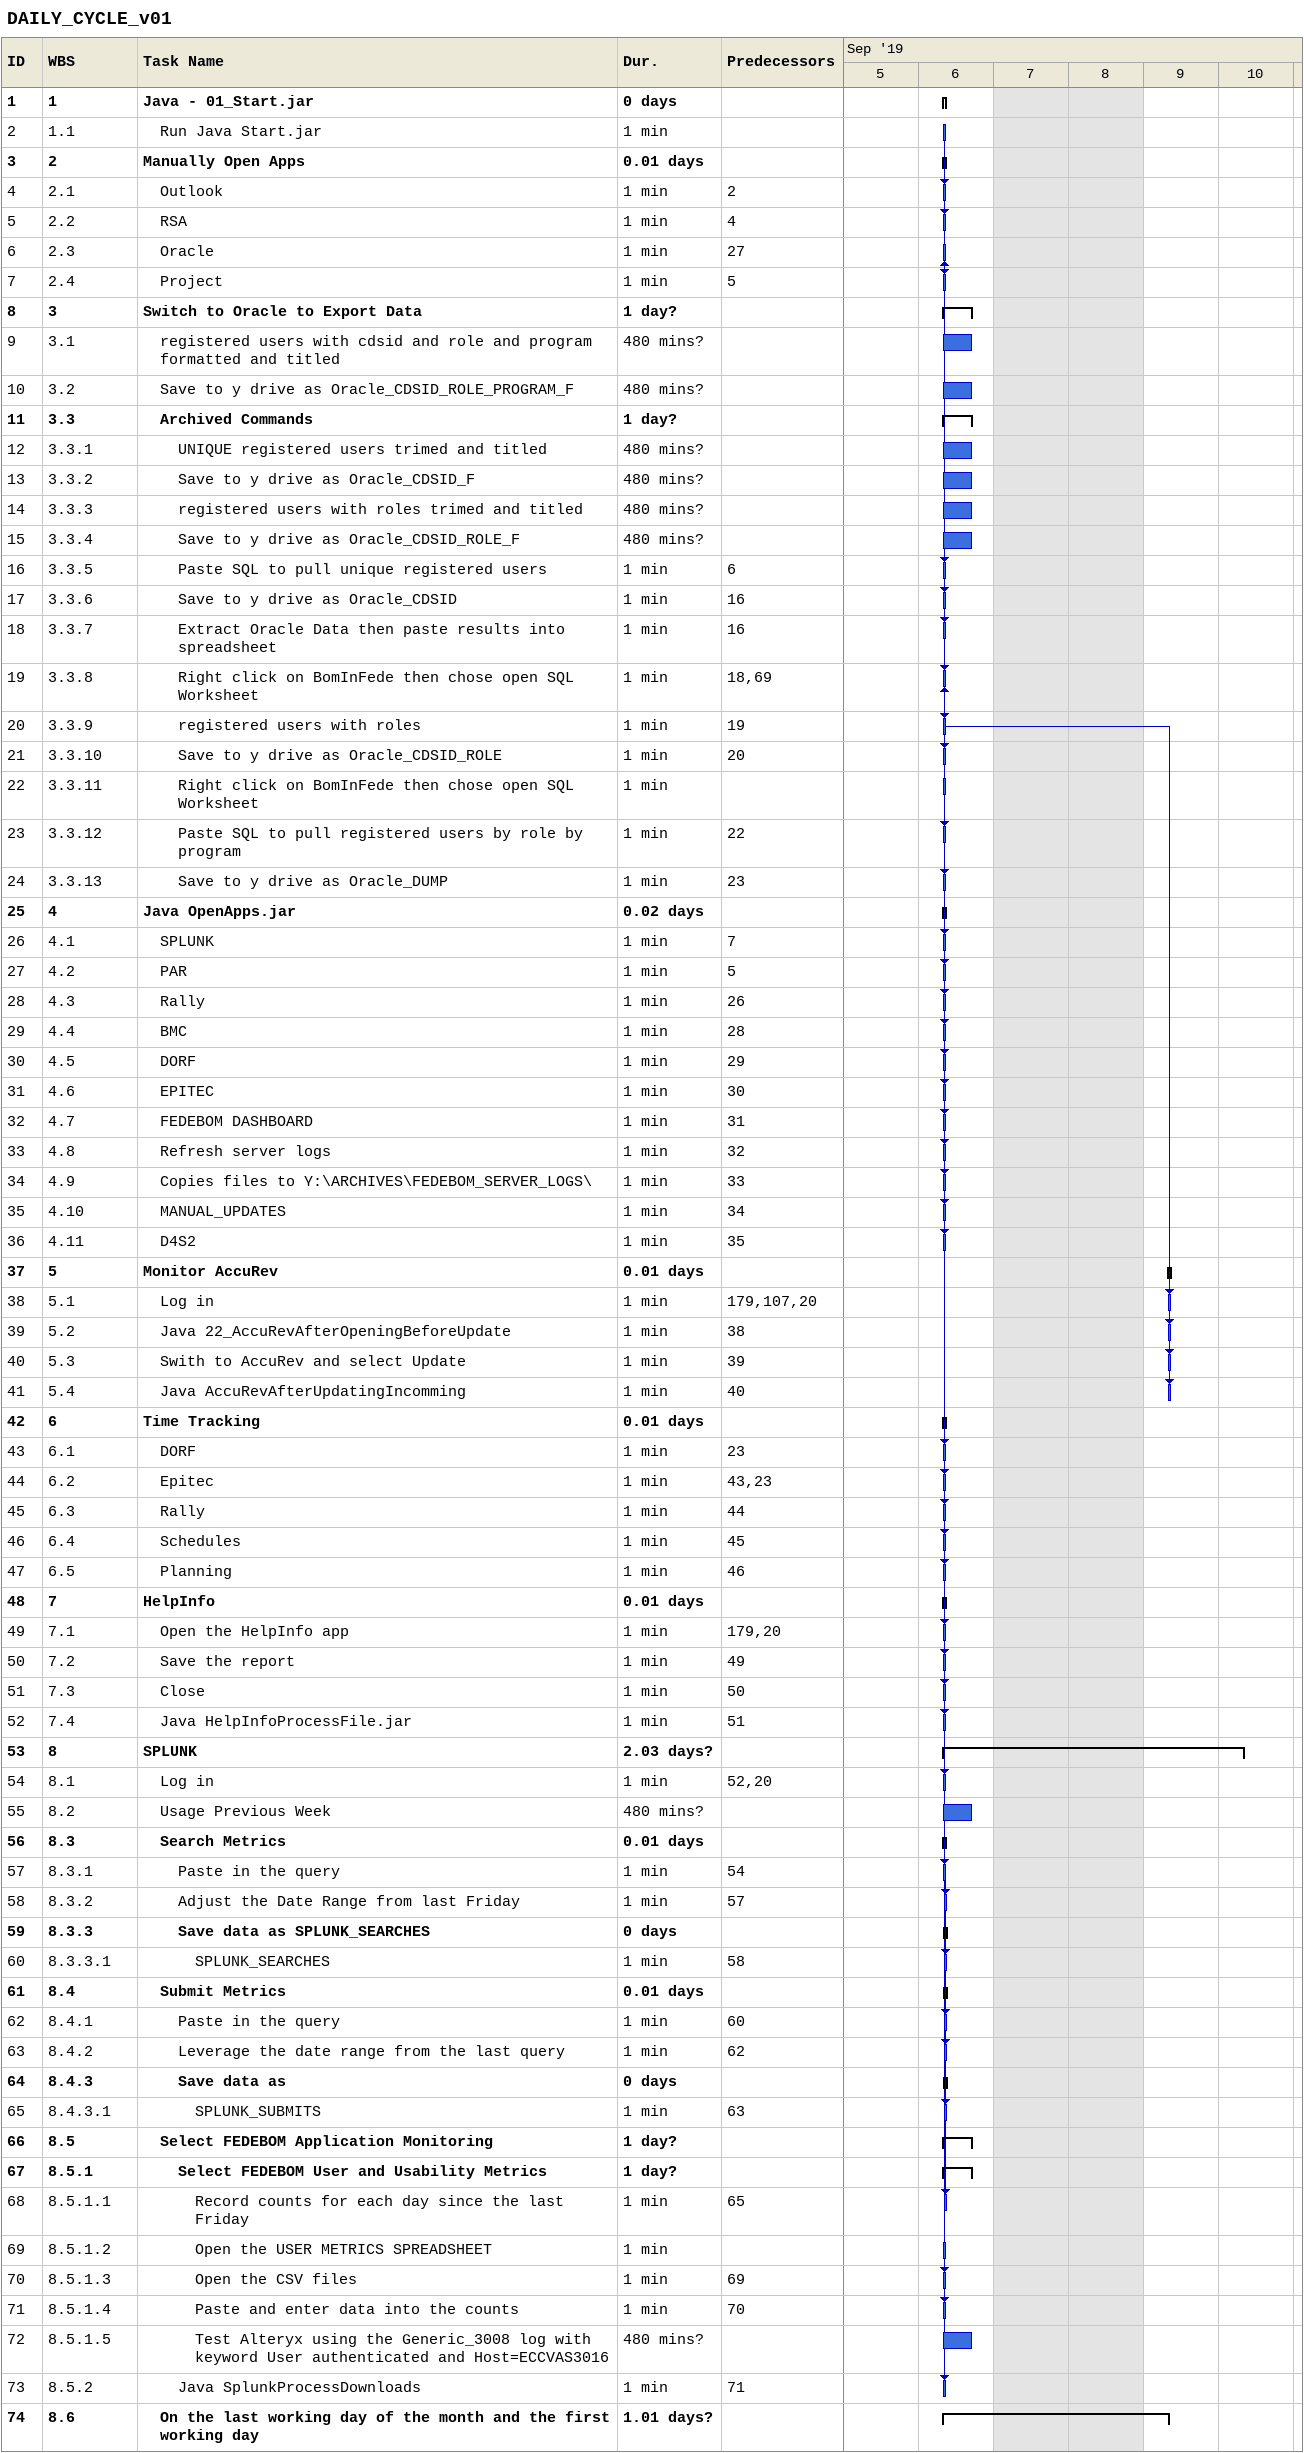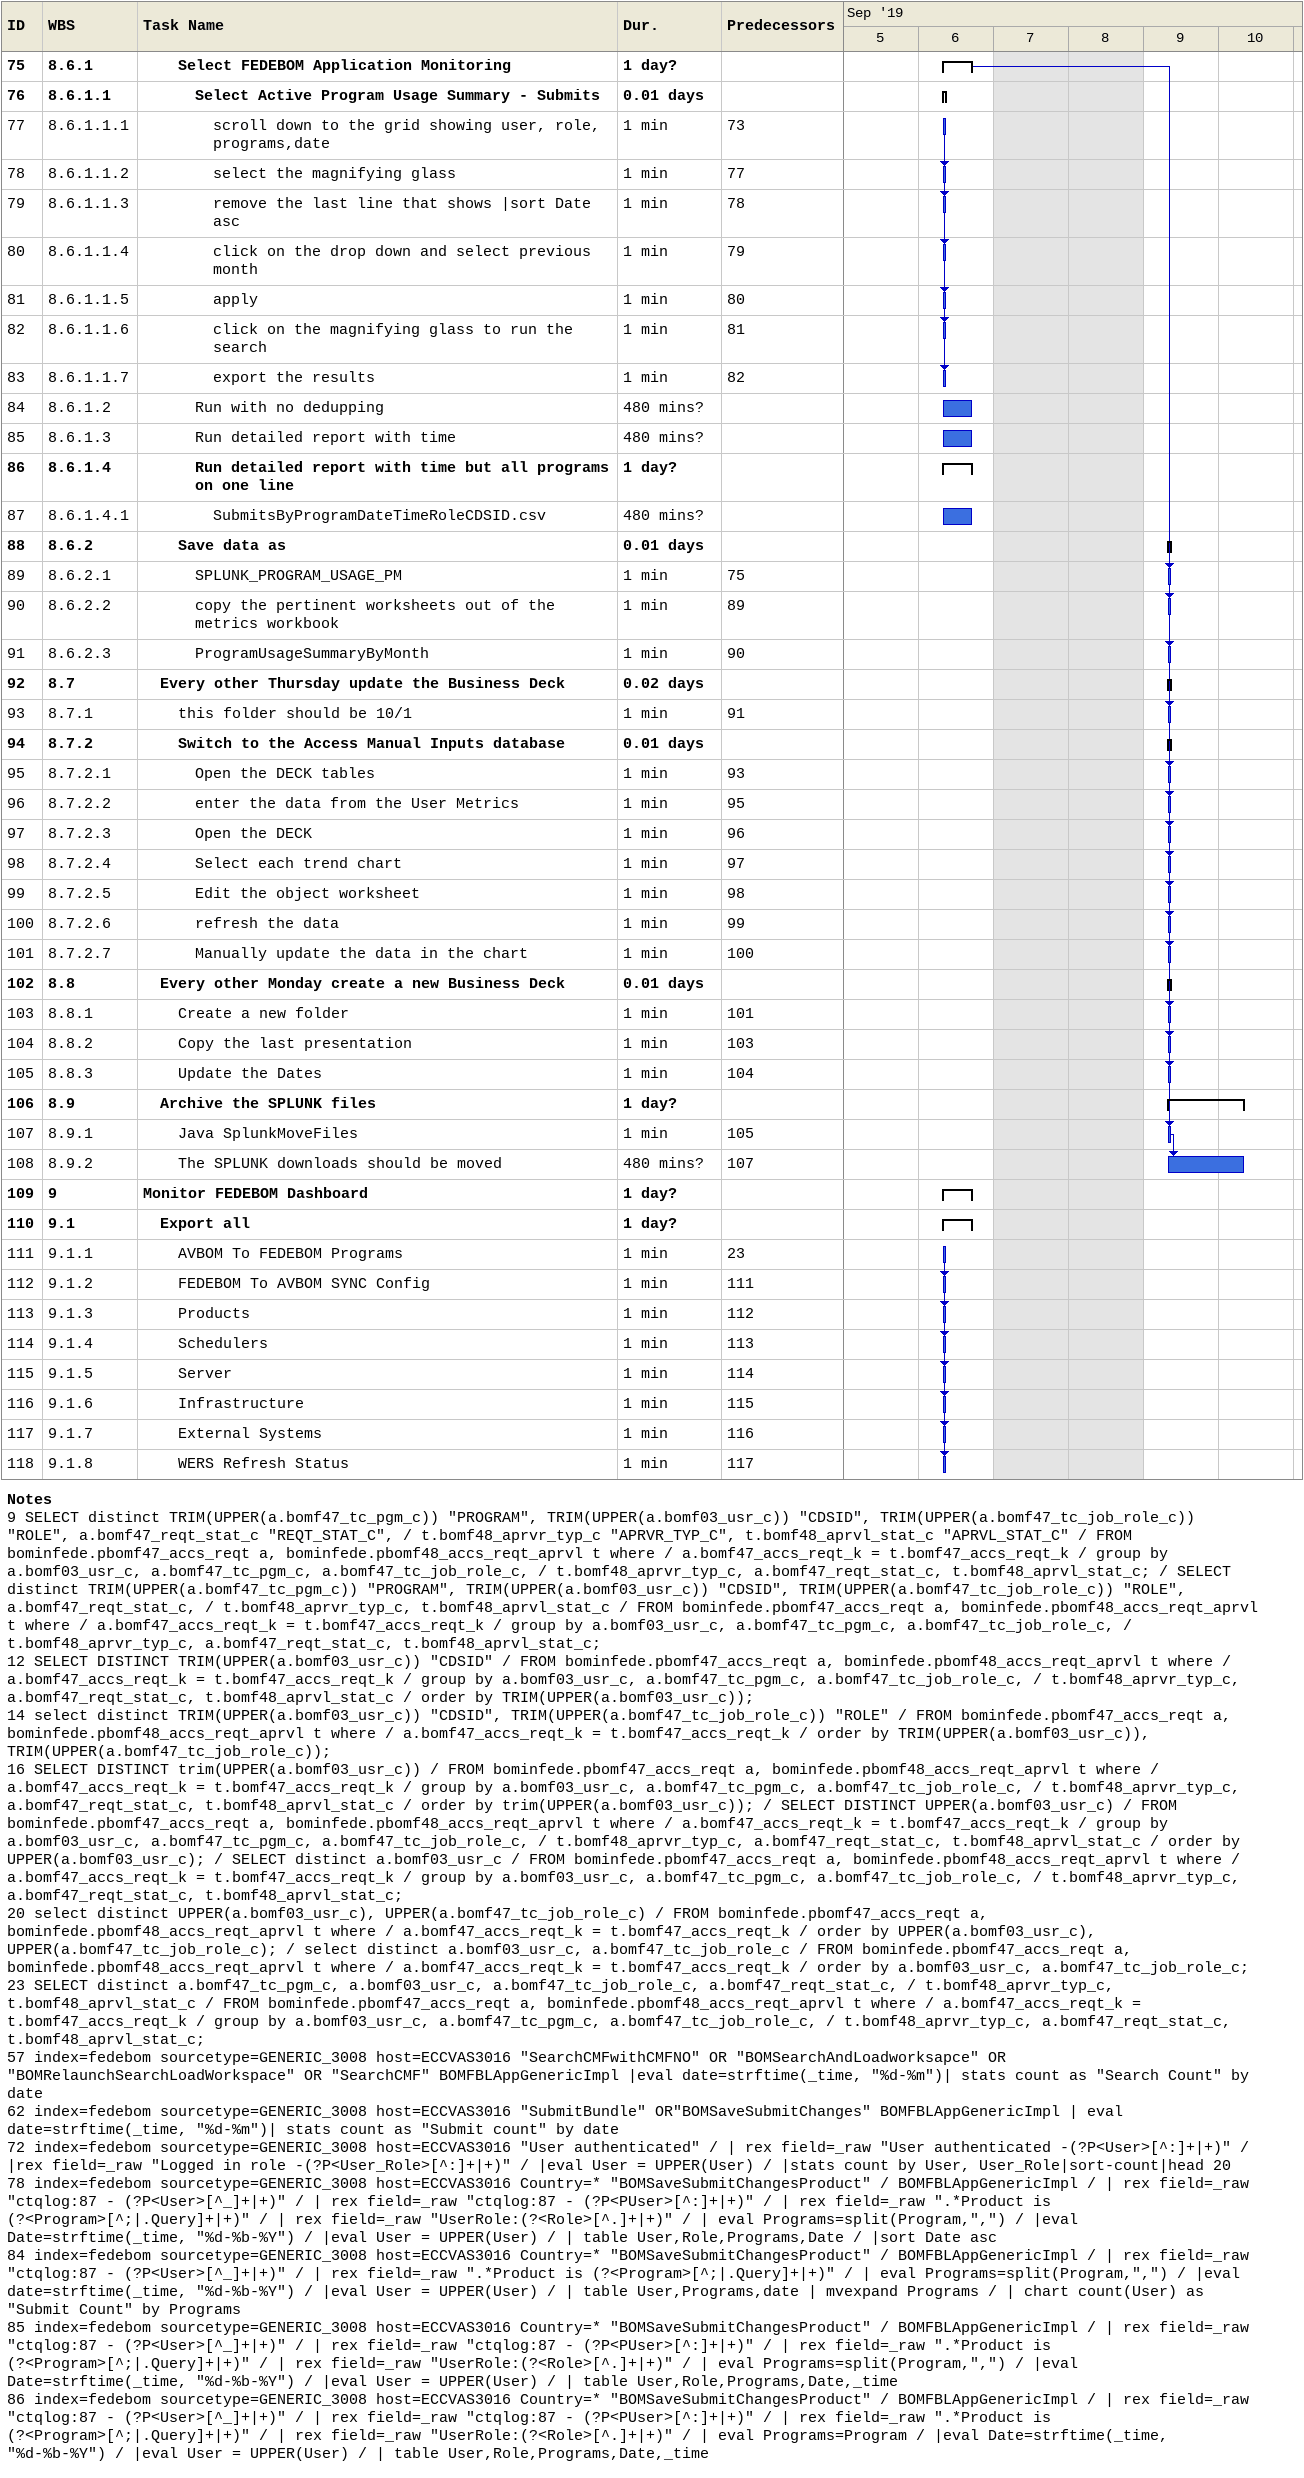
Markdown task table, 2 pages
DAILY_CYCLE_v01

| ID | WBS | Task | Duration | Start | Finish | Predecessors |
|---|---|---|---|---|---|---|
| 1 | 1 | **Java - 01_Start.jar** | 0d | 2019-09-06 | 2019-09-06 |  |
| 2 | 1.1 | Run Java Start.jar | 1min | 2019-09-06 | 2019-09-06 |  |
| 3 | 2 | **Manually Open Apps** | 0.01d | 2019-09-06 | 2019-09-06 |  |
| 4 | 2.1 | Outlook | 1min | 2019-09-06 | 2019-09-06 | 2 |
| 5 | 2.2 | RSA | 1min | 2019-09-06 | 2019-09-06 | 4 |
| 6 | 2.3 | Oracle | 1min | 2019-09-06 | 2019-09-06 | 27 |
| 7 | 2.4 | Project | 1min | 2019-09-06 | 2019-09-06 | 5 |
| 8 | 3 | **Switch to Oracle to Export Data** | 1d? | 2019-09-06 | 2019-09-06 |  |
| 9 | 3.1 | registered users with cdsid and role and program formatted and titled | 480min? | 2019-09-06 | 2019-09-06 |  |
| 10 | 3.2 | Save to y drive as Oracle_CDSID_ROLE_PROGRAM_F | 480min? | 2019-09-06 | 2019-09-06 |  |
| 11 | 3.3 | **Archived Commands** | 1d? | 2019-09-06 | 2019-09-06 |  |
| 12 | 3.3.1 | UNIQUE registered users trimed and titled | 480min? | 2019-09-06 | 2019-09-06 |  |
| 13 | 3.3.2 | Save to y drive as Oracle_CDSID_F | 480min? | 2019-09-06 | 2019-09-06 |  |
| 14 | 3.3.3 | registered users with roles trimed and titled | 480min? | 2019-09-06 | 2019-09-06 |  |
| 15 | 3.3.4 | Save to y drive as Oracle_CDSID_ROLE_F | 480min? | 2019-09-06 | 2019-09-06 |  |
| 16 | 3.3.5 | Paste SQL to pull unique registered users | 1min | 2019-09-06 | 2019-09-06 | 6 |
| 17 | 3.3.6 | Save to y drive as Oracle_CDSID | 1min | 2019-09-06 | 2019-09-06 | 16 |
| 18 | 3.3.7 | Extract Oracle Data then paste results into spreadsheet | 1min | 2019-09-06 | 2019-09-06 | 16 |
| 19 | 3.3.8 | Right click on BomInFede then chose open SQL Worksheet | 1min | 2019-09-06 | 2019-09-06 | 18, 69 |
| 20 | 3.3.9 | registered users with roles | 1min | 2019-09-06 | 2019-09-06 | 19 |
| 21 | 3.3.10 | Save to y drive as Oracle_CDSID_ROLE | 1min | 2019-09-06 | 2019-09-06 | 20 |
| 22 | 3.3.11 | Right click on BomInFede then chose open SQL Worksheet | 1min | 2019-09-06 | 2019-09-06 |  |
| 23 | 3.3.12 | Paste SQL to pull registered users by role by program | 1min | 2019-09-06 | 2019-09-06 | 22 |
| 24 | 3.3.13 | Save to y drive as Oracle_DUMP | 1min | 2019-09-06 | 2019-09-06 | 23 |
| 25 | 4 | **Java OpenApps.jar** | 0.02d | 2019-09-06 | 2019-09-06 |  |
| 26 | 4.1 | SPLUNK | 1min | 2019-09-06 | 2019-09-06 | 7 |
| 27 | 4.2 | PAR | 1min | 2019-09-06 | 2019-09-06 | 5 |
| 28 | 4.3 | Rally | 1min | 2019-09-06 | 2019-09-06 | 26 |
| 29 | 4.4 | BMC | 1min | 2019-09-06 | 2019-09-06 | 28 |
| 30 | 4.5 | DORF | 1min | 2019-09-06 | 2019-09-06 | 29 |
| 31 | 4.6 | EPITEC | 1min | 2019-09-06 | 2019-09-06 | 30 |
| 32 | 4.7 | FEDEBOM DASHBOARD | 1min | 2019-09-06 | 2019-09-06 | 31 |
| 33 | 4.8 | Refresh server logs | 1min | 2019-09-06 | 2019-09-06 | 32 |
| 34 | 4.9 | Copies files to Y:\ARCHIVES\FEDEBOM_SERVER_LOGS\ | 1min | 2019-09-06 | 2019-09-06 | 33 |
| 35 | 4.10 | MANUAL_UPDATES | 1min | 2019-09-06 | 2019-09-06 | 34 |
| 36 | 4.11 | D4S2 | 1min | 2019-09-06 | 2019-09-06 | 35 |
| 37 | 5 | **Monitor AccuRev** | 0.01d | 2019-09-09 | 2019-09-09 |  |
| 38 | 5.1 | Log in | 1min | 2019-09-09 | 2019-09-09 | 179, 107, 20 |
| 39 | 5.2 | Java 22_AccuRevAfterOpeningBeforeUpdate | 1min | 2019-09-09 | 2019-09-09 | 38 |
| 40 | 5.3 | Swith to AccuRev and select Update | 1min | 2019-09-09 | 2019-09-09 | 39 |
| 41 | 5.4 | Java AccuRevAfterUpdatingIncomming | 1min | 2019-09-09 | 2019-09-09 | 40 |
| 42 | 6 | **Time Tracking** | 0.01d | 2019-09-06 | 2019-09-06 |  |
| 43 | 6.1 | DORF | 1min | 2019-09-06 | 2019-09-06 | 23 |
| 44 | 6.2 | Epitec | 1min | 2019-09-06 | 2019-09-06 | 43, 23 |
| 45 | 6.3 | Rally | 1min | 2019-09-06 | 2019-09-06 | 44 |
| 46 | 6.4 | Schedules | 1min | 2019-09-06 | 2019-09-06 | 45 |
| 47 | 6.5 | Planning | 1min | 2019-09-06 | 2019-09-06 | 46 |
| 48 | 7 | **HelpInfo** | 0.01d | 2019-09-06 | 2019-09-06 |  |
| 49 | 7.1 | Open the HelpInfo app | 1min | 2019-09-06 | 2019-09-06 | 179, 20 |
| 50 | 7.2 | Save the report | 1min | 2019-09-06 | 2019-09-06 | 49 |
| 51 | 7.3 | Close | 1min | 2019-09-06 | 2019-09-06 | 50 |
| 52 | 7.4 | Java HelpInfoProcessFile.jar | 1min | 2019-09-06 | 2019-09-06 | 51 |
| 53 | 8 | **SPLUNK** | 2.03d? | 2019-09-06 | 2019-09-10 |  |
| 54 | 8.1 | Log in | 1min | 2019-09-06 | 2019-09-06 | 52, 20 |
| 55 | 8.2 | Usage Previous Week | 480min? | 2019-09-06 | 2019-09-06 |  |
| 56 | 8.3 | **Search Metrics** | 0.01d | 2019-09-06 | 2019-09-06 |  |
| 57 | 8.3.1 | Paste in the query | 1min | 2019-09-06 | 2019-09-06 | 54 |
| 58 | 8.3.2 | Adjust the Date Range from last Friday | 1min | 2019-09-06 | 2019-09-06 | 57 |
| 59 | 8.3.3 | **Save data as SPLUNK_SEARCHES** | 0d | 2019-09-06 | 2019-09-06 |  |
| 60 | 8.3.3.1 | SPLUNK_SEARCHES | 1min | 2019-09-06 | 2019-09-06 | 58 |
| 61 | 8.4 | **Submit Metrics** | 0.01d | 2019-09-06 | 2019-09-06 |  |
| 62 | 8.4.1 | Paste in the query | 1min | 2019-09-06 | 2019-09-06 | 60 |
| 63 | 8.4.2 | Leverage the date range from the last query | 1min | 2019-09-06 | 2019-09-06 | 62 |
| 64 | 8.4.3 | **Save data as** | 0d | 2019-09-06 | 2019-09-06 |  |
| 65 | 8.4.3.1 | SPLUNK_SUBMITS | 1min | 2019-09-06 | 2019-09-06 | 63 |
| 66 | 8.5 | **Select FEDEBOM Application Monitoring** | 1d? | 2019-09-06 | 2019-09-06 |  |
| 67 | 8.5.1 | **Select FEDEBOM User and Usability Metrics** | 1d? | 2019-09-06 | 2019-09-06 |  |
| 68 | 8.5.1.1 | Record counts for each day since the last Friday | 1min | 2019-09-06 | 2019-09-06 | 65 |
| 69 | 8.5.1.2 | Open the USER METRICS SPREADSHEET | 1min | 2019-09-06 | 2019-09-06 |  |
| 70 | 8.5.1.3 | Open the CSV files | 1min | 2019-09-06 | 2019-09-06 | 69 |
| 71 | 8.5.1.4 | Paste and enter data into the counts | 1min | 2019-09-06 | 2019-09-06 | 70 |
| 72 | 8.5.1.5 | Test Alteryx using the Generic_3008 log with keyword User authenticated and Host=ECCVAS3016 | 480min? | 2019-09-06 | 2019-09-06 |  |
| 73 | 8.5.2 | Java SplunkProcessDownloads | 1min | 2019-09-06 | 2019-09-06 | 71 |
| 74 | 8.6 | **On the last working day of the month and the first working day** | 1.01d? | 2019-09-06 | 2019-09-09 |  |
| 75 | 8.6.1 | **Select FEDEBOM Application Monitoring** | 1d? | 2019-09-06 | 2019-09-06 |  |
| 76 | 8.6.1.1 | **Select Active Program Usage Summary - Submits** | 0.01d | 2019-09-06 | 2019-09-06 |  |
| 77 | 8.6.1.1.1 | scroll down to the grid showing user, role, programs,date | 1min | 2019-09-06 | 2019-09-06 | 73 |
| 78 | 8.6.1.1.2 | select the magnifying glass | 1min | 2019-09-06 | 2019-09-06 | 77 |
| 79 | 8.6.1.1.3 | remove the last line that shows \|sort Date asc | 1min | 2019-09-06 | 2019-09-06 | 78 |
| 80 | 8.6.1.1.4 | click on the drop down and select previous month | 1min | 2019-09-06 | 2019-09-06 | 79 |
| 81 | 8.6.1.1.5 | apply | 1min | 2019-09-06 | 2019-09-06 | 80 |
| 82 | 8.6.1.1.6 | click on the magnifying glass to run the search | 1min | 2019-09-06 | 2019-09-06 | 81 |
| 83 | 8.6.1.1.7 | export the results | 1min | 2019-09-06 | 2019-09-06 | 82 |
| 84 | 8.6.1.2 | Run with no dedupping | 480min? | 2019-09-06 | 2019-09-06 |  |
| 85 | 8.6.1.3 | Run detailed report with time | 480min? | 2019-09-06 | 2019-09-06 |  |
| 86 | 8.6.1.4 | **Run detailed report with time but all programs on one line** | 1d? | 2019-09-06 | 2019-09-06 |  |
| 87 | 8.6.1.4.1 | SubmitsByProgramDateTimeRoleCDSID.csv | 480min? | 2019-09-06 | 2019-09-06 |  |
| 88 | 8.6.2 | **Save data as** | 0.01d | 2019-09-09 | 2019-09-09 |  |
| 89 | 8.6.2.1 | SPLUNK_PROGRAM_USAGE_PM | 1min | 2019-09-09 | 2019-09-09 | 75 |
| 90 | 8.6.2.2 | copy the pertinent worksheets out of the metrics workbook | 1min | 2019-09-09 | 2019-09-09 | 89 |
| 91 | 8.6.2.3 | ProgramUsageSummaryByMonth | 1min | 2019-09-09 | 2019-09-09 | 90 |
| 92 | 8.7 | **Every other Thursday update the Business Deck** | 0.02d | 2019-09-09 | 2019-09-09 |  |
| 93 | 8.7.1 | this folder should be 10/1 | 1min | 2019-09-09 | 2019-09-09 | 91 |
| 94 | 8.7.2 | **Switch to the Access Manual Inputs database** | 0.01d | 2019-09-09 | 2019-09-09 |  |
| 95 | 8.7.2.1 | Open the DECK tables | 1min | 2019-09-09 | 2019-09-09 | 93 |
| 96 | 8.7.2.2 | enter the data from the User Metrics | 1min | 2019-09-09 | 2019-09-09 | 95 |
| 97 | 8.7.2.3 | Open the DECK | 1min | 2019-09-09 | 2019-09-09 | 96 |
| 98 | 8.7.2.4 | Select each trend chart | 1min | 2019-09-09 | 2019-09-09 | 97 |
| 99 | 8.7.2.5 | Edit the object worksheet | 1min | 2019-09-09 | 2019-09-09 | 98 |
| 100 | 8.7.2.6 | refresh the data | 1min | 2019-09-09 | 2019-09-09 | 99 |
| 101 | 8.7.2.7 | Manually update the data in the chart | 1min | 2019-09-09 | 2019-09-09 | 100 |
| 102 | 8.8 | **Every other Monday create a new Business Deck** | 0.01d | 2019-09-09 | 2019-09-09 |  |
| 103 | 8.8.1 | Create a new folder | 1min | 2019-09-09 | 2019-09-09 | 101 |
| 104 | 8.8.2 | Copy the last presentation | 1min | 2019-09-09 | 2019-09-09 | 103 |
| 105 | 8.8.3 | Update the Dates | 1min | 2019-09-09 | 2019-09-09 | 104 |
| 106 | 8.9 | **Archive the SPLUNK files** | 1d? | 2019-09-09 | 2019-09-10 |  |
| 107 | 8.9.1 | Java SplunkMoveFiles | 1min | 2019-09-09 | 2019-09-09 | 105 |
| 108 | 8.9.2 | The SPLUNK downloads should be moved | 480min? | 2019-09-09 | 2019-09-10 | 107 |
| 109 | 9 | **Monitor FEDEBOM Dashboard** | 1d? | 2019-09-06 | 2019-09-06 |  |
| 110 | 9.1 | **Export all** | 1d? | 2019-09-06 | 2019-09-06 |  |
| 111 | 9.1.1 | AVBOM To FEDEBOM Programs | 1min | 2019-09-06 | 2019-09-06 | 23 |
| 112 | 9.1.2 | FEDEBOM To AVBOM SYNC Config | 1min | 2019-09-06 | 2019-09-06 | 111 |
| 113 | 9.1.3 | Products | 1min | 2019-09-06 | 2019-09-06 | 112 |
| 114 | 9.1.4 | Schedulers | 1min | 2019-09-06 | 2019-09-06 | 113 |
| 115 | 9.1.5 | Server | 1min | 2019-09-06 | 2019-09-06 | 114 |
| 116 | 9.1.6 | Infrastructure | 1min | 2019-09-06 | 2019-09-06 | 115 |
| 117 | 9.1.7 | External Systems | 1min | 2019-09-06 | 2019-09-06 | 116 |
| 118 | 9.1.8 | WERS Refresh Status | 1min | 2019-09-06 | 2019-09-06 | 117 |

Notes
- 9: SELECT distinct TRIM(UPPER(a.bomf47_tc_pgm_c)) "PROGRAM", TRIM(UPPER(a.bomf03_usr_c)) "CDSID", TRIM(UPPER(a.bomf47_tc_job_role_c)) "ROLE", a.bomf47_reqt_stat_c "REQT_STAT_C", / t.bomf48_aprvr_typ_c "APRVR_TYP_C", t.bomf48_aprvl_stat_c "APRVL_STAT_C" / FROM bominfede.pbomf47_accs_reqt a, bominfede.pbomf48_accs_reqt_aprvl t where / a.bomf47_accs_reqt_k = t.bomf47_accs_reqt_k / group by a.bomf03_usr_c, a.bomf47_tc_pgm_c, a.bomf47_tc_job_role_c, / t.bomf48_aprvr_typ_c, a.bomf47_reqt_stat_c, t.bomf48_aprvl_stat_c; / SELECT distinct TRIM(UPPER(a.bomf47_tc_pgm_c)) "PROGRAM", TRIM(UPPER(a.bomf03_usr_c)) "CDSID", TRIM(UPPER(a.bomf47_tc_job_role_c)) "ROLE", a.bomf47_reqt_stat_c, / t.bomf48_aprvr_typ_c, t.bomf48_aprvl_stat_c / FROM bominfede.pbomf47_accs_reqt a, bominfede.pbomf48_accs_reqt_aprvl t where / a.bomf47_accs_reqt_k = t.bomf47_accs_reqt_k / group by a.bomf03_usr_c, a.bomf47_tc_pgm_c, a.bomf47_tc_job_role_c, / t.bomf48_aprvr_typ_c, a.bomf47_reqt_stat_c, t.bomf48_aprvl_stat_c;
- 12: SELECT DISTINCT TRIM(UPPER(a.bomf03_usr_c)) "CDSID" / FROM bominfede.pbomf47_accs_reqt a, bominfede.pbomf48_accs_reqt_aprvl t where / a.bomf47_accs_reqt_k = t.bomf47_accs_reqt_k / group by a.bomf03_usr_c, a.bomf47_tc_pgm_c, a.bomf47_tc_job_role_c, / t.bomf48_aprvr_typ_c, a.bomf47_reqt_stat_c, t.bomf48_aprvl_stat_c / order by TRIM(UPPER(a.bomf03_usr_c));
- 14: select distinct TRIM(UPPER(a.bomf03_usr_c)) "CDSID", TRIM(UPPER(a.bomf47_tc_job_role_c)) "ROLE" / FROM bominfede.pbomf47_accs_reqt a, bominfede.pbomf48_accs_reqt_aprvl t where / a.bomf47_accs_reqt_k = t.bomf47_accs_reqt_k / order by TRIM(UPPER(a.bomf03_usr_c)), TRIM(UPPER(a.bomf47_tc_job_role_c));
- 16: SELECT DISTINCT trim(UPPER(a.bomf03_usr_c)) / FROM bominfede.pbomf47_accs_reqt a, bominfede.pbomf48_accs_reqt_aprvl t where / a.bomf47_accs_reqt_k = t.bomf47_accs_reqt_k / group by a.bomf03_usr_c, a.bomf47_tc_pgm_c, a.bomf47_tc_job_role_c, / t.bomf48_aprvr_typ_c, a.bomf47_reqt_stat_c, t.bomf48_aprvl_stat_c / order by trim(UPPER(a.bomf03_usr_c)); / SELECT DISTINCT UPPER(a.bomf03_usr_c) / FROM bominfede.pbomf47_accs_reqt a, bominfede.pbomf48_accs_reqt_aprvl t where / a.bomf47_accs_reqt_k = t.bomf47_accs_reqt_k / group by a.bomf03_usr_c, a.bomf47_tc_pgm_c, a.bomf47_tc_job_role_c, / t.bomf48_aprvr_typ_c, a.bomf47_reqt_stat_c, t.bomf48_aprvl_stat_c / order by UPPER(a.bomf03_usr_c); / SELECT distinct a.bomf03_usr_c / FROM bominfede.pbomf47_accs_reqt a, bominfede.pbomf48_accs_reqt_aprvl t where / a.bomf47_accs_reqt_k = t.bomf47_accs_reqt_k / group by a.bomf03_usr_c, a.bomf47_tc_pgm_c, a.bomf47_tc_job_role_c, / t.bomf48_aprvr_typ_c, a.bomf47_reqt_stat_c, t.bomf48_aprvl_stat_c;
- 20: select distinct UPPER(a.bomf03_usr_c), UPPER(a.bomf47_tc_job_role_c) / FROM bominfede.pbomf47_accs_reqt a, bominfede.pbomf48_accs_reqt_aprvl t where / a.bomf47_accs_reqt_k = t.bomf47_accs_reqt_k / order by UPPER(a.bomf03_usr_c), UPPER(a.bomf47_tc_job_role_c); / select distinct a.bomf03_usr_c, a.bomf47_tc_job_role_c / FROM bominfede.pbomf47_accs_reqt a, bominfede.pbomf48_accs_reqt_aprvl t where / a.bomf47_accs_reqt_k = t.bomf47_accs_reqt_k / order by a.bomf03_usr_c, a.bomf47_tc_job_role_c;
- 23: SELECT distinct a.bomf47_tc_pgm_c, a.bomf03_usr_c, a.bomf47_tc_job_role_c, a.bomf47_reqt_stat_c, / t.bomf48_aprvr_typ_c, t.bomf48_aprvl_stat_c / FROM bominfede.pbomf47_accs_reqt a, bominfede.pbomf48_accs_reqt_aprvl t where / a.bomf47_accs_reqt_k = t.bomf47_accs_reqt_k / group by a.bomf03_usr_c, a.bomf47_tc_pgm_c, a.bomf47_tc_job_role_c, / t.bomf48_aprvr_typ_c, a.bomf47_reqt_stat_c, t.bomf48_aprvl_stat_c;
- 57: index=fedebom sourcetype=GENERIC_3008 host=ECCVAS3016 "SearchCMFwithCMFNO" OR "BOMSearchAndLoadworksapce" OR "BOMRelaunchSearchLoadWorkspace" OR "SearchCMF" BOMFBLAppGenericImpl |eval date=strftime(_time, "%d-%m")| stats count as "Search Count" by date
- 62: index=fedebom sourcetype=GENERIC_3008 host=ECCVAS3016 "SubmitBundle" OR"BOMSaveSubmitChanges" BOMFBLAppGenericImpl | eval date=strftime(_time, "%d-%m")| stats count as "Submit count" by date
- 72: index=fedebom sourcetype=GENERIC_3008 host=ECCVAS3016 "User authenticated" / | rex field=_raw "User authenticated -(?P<User>[^:]+|+)" / |rex field=_raw "Logged in role -(?P<User_Role>[^:]+|+)" / |eval User = UPPER(User) / |stats count by User, User_Role|sort-count|head 20
- 78: index=fedebom sourcetype=GENERIC_3008 host=ECCVAS3016 Country=* "BOMSaveSubmitChangesProduct" / BOMFBLAppGenericImpl / | rex field=_raw "ctqlog:87 - (?P<User>[^_]+|+)" / | rex field=_raw "ctqlog:87 - (?P<PUser>[^:]+|+)" / | rex field=_raw ".*Product is (?<Program>[^;|.Query]+|+)" / | rex field=_raw "UserRole:(?<Role>[^.]+|+)" / | eval Programs=split(Program,",") / |eval Date=strftime(_time, "%d-%b-%Y") / |eval User = UPPER(User) / | table User,Role,Programs,Date / |sort Date asc
- 84: index=fedebom sourcetype=GENERIC_3008 host=ECCVAS3016 Country=* "BOMSaveSubmitChangesProduct" / BOMFBLAppGenericImpl / | rex field=_raw "ctqlog:87 - (?P<User>[^_]+|+)" / | rex field=_raw ".*Product is (?<Program>[^;|.Query]+|+)" / | eval Programs=split(Program,",") / |eval date=strftime(_time, "%d-%b-%Y") / |eval User = UPPER(User) / | table User,Programs,date | mvexpand Programs / | chart count(User) as "Submit Count" by Programs
- 85: index=fedebom sourcetype=GENERIC_3008 host=ECCVAS3016 Country=* "BOMSaveSubmitChangesProduct" / BOMFBLAppGenericImpl / | rex field=_raw "ctqlog:87 - (?P<User>[^_]+|+)" / | rex field=_raw "ctqlog:87 - (?P<PUser>[^:]+|+)" / | rex field=_raw ".*Product is (?<Program>[^;|.Query]+|+)" / | rex field=_raw "UserRole:(?<Role>[^.]+|+)" / | eval Programs=split(Program,",") / |eval Date=strftime(_time, "%d-%b-%Y") / |eval User = UPPER(User) / | table User,Role,Programs,Date,_time
- 86: index=fedebom sourcetype=GENERIC_3008 host=ECCVAS3016 Country=* "BOMSaveSubmitChangesProduct" / BOMFBLAppGenericImpl / | rex field=_raw "ctqlog:87 - (?P<User>[^_]+|+)" / | rex field=_raw "ctqlog:87 - (?P<PUser>[^:]+|+)" / | rex field=_raw ".*Product is (?<Program>[^;|.Query]+|+)" / | rex field=_raw "UserRole:(?<Role>[^.]+|+)" / | eval Programs=Program / |eval Date=strftime(_time, "%d-%b-%Y") / |eval User = UPPER(User) / | table User,Role,Programs,Date,_time
